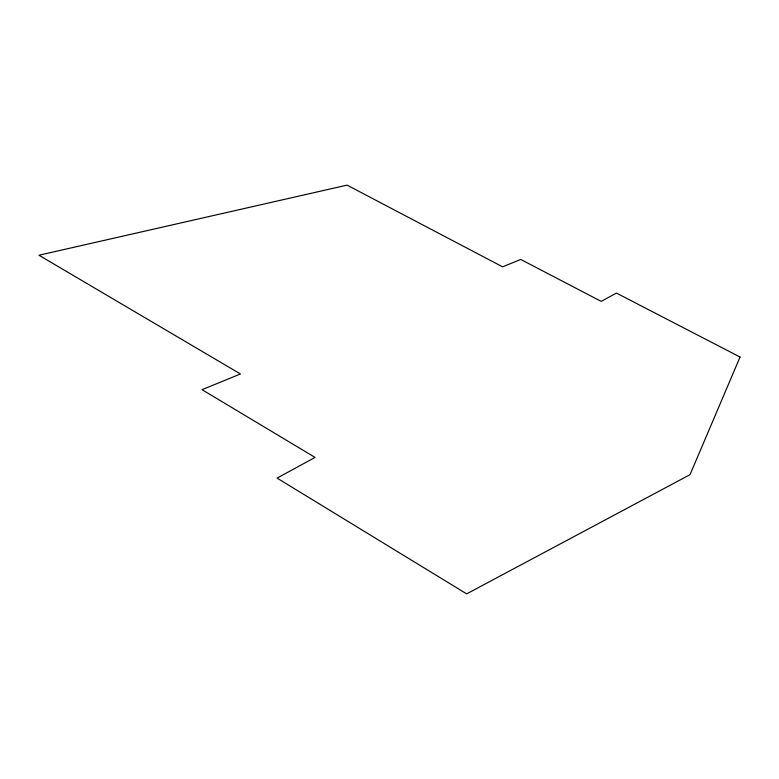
<?xml version="1.0" encoding="UTF-8"?>
<svg xmlns="http://www.w3.org/2000/svg" width="779" height="779" viewBox="0 0 779 779"><rect width="100%" height="100%" fill="white"/><g stroke="black" fill="none" stroke-linecap="round" stroke-linejoin="round"><path stroke-width="1.17" d="M740.05 357.035L690.019 474.674L466.67 593.871L277.09 478.102L315.047 457.409L202.043 389.675L240.448 373.978L38.95 255.23L347.074 185.129L502.611 266.846L520.742 259.436L601.213 301.385L616.442 293.079L740.05 357.035"/></g></svg>
